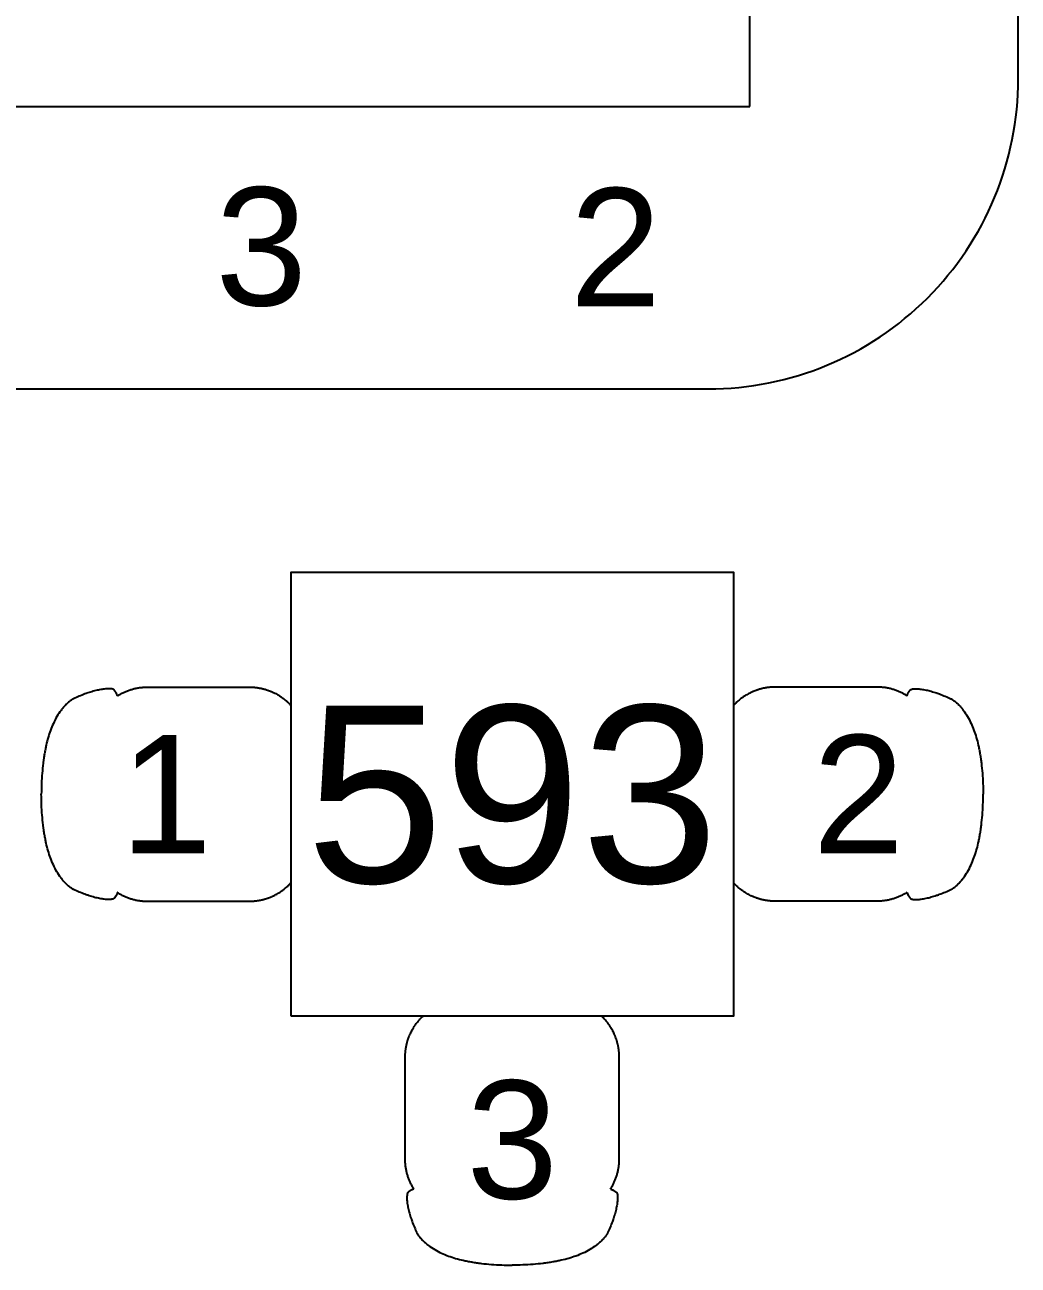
# Model space of a CAD drawing. Header units: inches. Extents: x -7053 to 899, y 8996 to 11069.
# Drawn here: x 177.3 to 244.6, y 10259.8 to 10343.8 of the extents above; entities that cross this region are included whole.
import ezdxf
from ezdxf.enums import TextEntityAlignment as Align

# ---------------------------------------------------------------- set-up
doc = ezdxf.new("R2010")
doc.units = ezdxf.units.IN
doc.header["$LTSCALE"] = 24
doc.header["$MEASUREMENT"] = 0
doc.layers.get('0').update_dxf_attribs({"linetype": 'CONTINUOUS'})
doc.styles.add('BOLD_1_8', font='arial.ttf', dxfattribs={"height": 8})

# ---------------------------------------------------------------- blocks, each defined once
blk = doc.blocks.new('TABLE 16')
for p, q in [((32.181, 19.119, -0.014), (32.178, 49.119, -0.014)), ((-32.148, 19.114, -0.014), (32.181, 19.119, -0.014))]:
    blk.add_line(p, q)
at = {"flags": 128}
blk.add_lwpolyline([(-50.359, 47.056), (-50.359, 21, 0.414214), (-29.359, 0), (29.359, 0, 0.414214), (50.359, 21), (50.359, 47.056)], format="xyb", dxfattribs=at)
at = {"char_height": 8, "attachment_point": 5, "style": 'BOLD_1_8'}
for s, insert in [('3', (-0.913, 9.591, -0.016)), ('2', (23.087, 9.591, -0.016))]:
    blk.add_mtext_dynamic_manual_height_columns(s, width=36.21526, gutter_width=1.25, heights=[0], dxfattribs=dict(at, insert=insert))
at = {"style": 'BOLD_1_8'}
blk.add_attdef('00', text='', height=12, dxfattribs=at).set_placement((0.015, 34.116, 0.002), align=Align.MIDDLE_CENTER)
blk = doc.blocks.new('TABLE 17')
blk.add_lwpolyline([(-15, -30), (15, -30), (15, 0), (-15, 0)], close=True)
for points, knots in [([(-27.059, -7.889), (-27.094, -7.882), (-27.17, -7.872), (-27.288, -7.865), (-27.418, -7.866), (-27.558, -7.875), (-27.709, -7.892), (-27.869, -7.917), (-28.036, -7.949), (-28.209, -7.989), (-28.385, -8.036), (-28.565, -8.089), (-28.701, -8.133), (-28.827, -8.177), (-29.156, -8.295), (-29.462, -8.424), (-29.716, -8.544)], [0, 0, 0, 0, 2.593621, 5.482058, 8.577723, 12.001054, 15.662205, 19.556252, 23.671802, 27.994039, 32.368812, 36.906904, 41.514708, 42.773481, 46.505736, 66.812405, 66.812405, 66.812405, 66.812405]), ([(-26.968, -7.935), (-26.97, -7.933), (-26.975, -7.929), (-26.985, -7.922), (-27.002, -7.91), (-27.019, -7.902), (-27.059, -7.889)], [0, 0, 0, 0, 0.219458, 0.438108, 0.881749, 1.776838, 1.776838, 1.776838, 1.776838]), ([(-26.746, -8.344), (-26.679, -8.302), (-26.541, -8.22), (-26.328, -8.111), (-26.11, -8.016), (-25.888, -7.936), (-25.66, -7.869), (-25.466, -7.825), (-25.31, -7.798), (-25.192, -7.781), (-25.073, -7.767), (-24.951, -7.757), (-24.847, -7.752), (-24.76, -7.75), (-24.69, -7.75), (-24.632, -7.75), (-24.577, -7.75), (-24.536, -7.75), (-24.492, -7.75), (-24.443, -7.75), (-22.393, -7.75), (-20.27, -7.75), (-18.121, -7.75), (-17.973, -7.75), (-17.892, -7.75), (-17.852, -7.75), (-17.814, -7.75), (-17.776, -7.75), (-17.72, -7.751), (-17.662, -7.753), (-17.608, -7.755), (-17.557, -7.758), (-17.493, -7.762), (-17.418, -7.77), (-17.342, -7.778), (-17.267, -7.788), (-17.192, -7.799), (-17.116, -7.813), (-17.041, -7.827), (-16.965, -7.843), (-16.888, -7.862), (-16.811, -7.882), (-16.735, -7.903), (-16.663, -7.925), (-16.59, -7.949), (-16.494, -7.982), (-16.398, -8.019), (-16.302, -8.059), (-16.207, -8.101), (-16.091, -8.157), (-15.953, -8.23), (-15.847, -8.292), (-15.758, -8.347), (-15.664, -8.409), (-15.555, -8.485), (-15.428, -8.583), (-15.306, -8.684), (-15.174, -8.805), (-15.073, -8.906), (-15.016, -8.967), (-15, -8.984)], [0, 0, 0, 0, 5.72563, 11.638342, 17.260894, 22.922401, 28.742922, 34.444488, 37.302031, 40.199141, 43.070322, 45.950302, 49.053334, 50.597395, 52.213287, 54.148835, 54.810842, 56.198377, 57.082182, 57.982873, 59.768639, 205.405174, 211.614238, 215.240558, 216.120377, 217.503019, 218.1197, 218.87376, 220.264619, 222.138923, 223.116007, 224.149054, 225.8389, 227.741458, 229.580904, 231.399916, 233.225706, 235.045462, 237.020929, 238.716762, 240.672175, 242.738864, 244.454546, 246.394975, 248.208372, 250.027817, 253.72258, 255.653916, 257.54021, 261.279137, 264.972737, 268.750306, 270.18791, 272.540295, 276.909178, 279.829807, 284.10991, 288.387997, 292.747109, 294.447191, 294.447191, 294.447191, 294.447191]), ([(26.746, -8.344), (26.679, -8.302), (26.541, -8.22), (26.328, -8.111), (26.11, -8.016), (25.888, -7.936), (25.66, -7.869), (25.466, -7.825), (25.31, -7.798), (25.192, -7.781), (25.073, -7.767), (24.951, -7.757), (24.847, -7.752), (24.76, -7.75), (24.69, -7.75), (24.632, -7.75), (24.577, -7.75), (24.536, -7.75), (24.492, -7.75), (24.443, -7.75), (22.393, -7.75), (20.27, -7.75), (18.121, -7.75), (17.973, -7.75), (17.892, -7.75), (17.852, -7.75), (17.814, -7.75), (17.776, -7.75), (17.72, -7.751), (17.662, -7.753), (17.608, -7.755), (17.557, -7.758), (17.493, -7.762), (17.418, -7.77), (17.342, -7.778), (17.267, -7.788), (17.192, -7.799), (17.116, -7.813), (17.041, -7.827), (16.965, -7.843), (16.888, -7.862), (16.811, -7.882), (16.735, -7.903), (16.663, -7.925), (16.59, -7.949), (16.494, -7.982), (16.398, -8.019), (16.302, -8.059), (16.207, -8.101), (16.091, -8.157), (15.953, -8.23), (15.847, -8.292), (15.758, -8.347), (15.664, -8.409), (15.555, -8.485), (15.428, -8.583), (15.306, -8.684), (15.174, -8.805), (15.073, -8.906), (15.016, -8.967), (15, -8.984)], [0, 0, 0, 0, 5.72563, 11.638342, 17.260894, 22.922401, 28.742922, 34.444488, 37.302031, 40.199141, 43.070322, 45.950302, 49.053334, 50.597395, 52.213287, 54.148835, 54.810842, 56.198377, 57.082182, 57.982873, 59.768639, 205.405174, 211.614238, 215.240558, 216.120377, 217.503019, 218.1197, 218.87376, 220.264619, 222.138923, 223.116007, 224.149054, 225.8389, 227.741458, 229.580904, 231.399916, 233.225706, 235.045462, 237.020929, 238.716762, 240.672175, 242.738864, 244.454546, 246.394975, 248.208372, 250.027817, 253.72258, 255.653916, 257.54021, 261.279137, 264.972737, 268.750306, 270.18791, 272.540295, 276.909178, 279.829807, 284.10991, 288.387997, 292.747109, 294.447197, 294.447197, 294.447197, 294.447197]), ([(26.968, -7.935), (26.97, -7.933), (26.975, -7.929), (26.985, -7.922), (27.002, -7.91), (27.019, -7.902), (27.059, -7.889)], [0, 0, 0, 0, 0.219458, 0.438108, 0.881749, 1.776838, 1.776838, 1.776838, 1.776838]), ([(27.059, -7.889), (27.094, -7.882), (27.17, -7.872), (27.288, -7.865), (27.418, -7.866), (27.558, -7.875), (27.709, -7.892), (27.869, -7.917), (28.036, -7.949), (28.209, -7.989), (28.385, -8.036), (28.565, -8.089), (28.701, -8.133), (28.827, -8.177), (29.156, -8.295), (29.462, -8.424), (29.716, -8.544)], [0, 0, 0, 0, 2.593621, 5.482058, 8.577723, 12.001054, 15.662205, 19.556252, 23.671802, 27.994039, 32.368812, 36.906904, 41.514708, 42.773481, 46.505736, 66.812405, 66.812405, 66.812405, 66.812405]), ([(-29.936, -8.681), (-29.962, -8.701), (-30.015, -8.743), (-30.121, -8.835), (-30.255, -8.965), (-30.411, -9.138), (-30.615, -9.394), (-30.849, -9.749), (-31.009, -10.053), (-31.082, -10.212)], [0, 0, 0, 0, 2.359778, 4.869377, 10.191424, 15.845352, 21.732083, 33.881843, 46.544574, 46.544574, 46.544574, 46.544574]), ([(-29.788, -8.583), (-29.794, -8.586), (-29.806, -8.593), (-29.83, -8.608), (-29.874, -8.636), (-29.911, -8.663), (-29.936, -8.681)], [0, 0, 0, 0, 0.487428, 0.991917, 2.054704, 4.283476, 4.283476, 4.283476, 4.283476]), ([(29.788, -8.583), (29.794, -8.586), (29.806, -8.593), (29.83, -8.608), (29.874, -8.636), (29.911, -8.663), (29.936, -8.681)], [0, 0, 0, 0, 0.487428, 0.991917, 2.054704, 4.283476, 4.283476, 4.283476, 4.283476]), ([(29.936, -8.681), (29.962, -8.701), (30.015, -8.743), (30.121, -8.835), (30.255, -8.965), (30.411, -9.138), (30.615, -9.394), (30.849, -9.749), (31.009, -10.053), (31.082, -10.212)], [0, 0, 0, 0, 2.359778, 4.869377, 10.191424, 15.845352, 21.732083, 33.881843, 46.544574, 46.544574, 46.544574, 46.544574]), ([(-31.082, -10.212), (-31.152, -10.366), (-31.281, -10.679), (-31.442, -11.168), (-31.55, -11.597), (-31.626, -11.965), (-31.682, -12.268), (-31.731, -12.585), (-31.791, -13.026), (-31.847, -13.592), (-31.887, -14.289), (-31.896, -14.761), (-31.896, -15)], [0, 0, 0, 0, 12.267602, 24.417309, 37.247949, 44.247945, 51.636574, 59.5443, 67.46083, 83.821821, 100.712162, 117.971932, 117.971932, 117.971932, 117.971932]), ([(-31.082, -10.212), (-31.082, -10.212), (-31.083, -10.214), (-31.082, -10.215), (-31.081, -10.217)], [5.5469019, 5.5469019, 5.5469019, 5.5469019, 5.6323646, 6.2805064, 6.2805064, 6.2805064, 6.2805064]), ([(31.082, -10.212), (31.082, -10.212), (31.083, -10.214), (31.082, -10.215), (31.081, -10.217)], [5.5469019, 5.5469019, 5.5469019, 5.5469019, 5.6323646, 6.2805064, 6.2805064, 6.2805064, 6.2805064]), ([(31.082, -10.212), (31.152, -10.366), (31.281, -10.679), (31.442, -11.168), (31.55, -11.597), (31.626, -11.965), (31.682, -12.268), (31.731, -12.585), (31.791, -13.026), (31.847, -13.592), (31.887, -14.289), (31.896, -14.761), (31.896, -15)], [0, 0, 0, 0, 12.267602, 24.417309, 37.247949, 44.247945, 51.636574, 59.5443, 67.46083, 83.821821, 100.712162, 117.971932, 117.971932, 117.971932, 117.971932]), ([(-31.082, -19.788), (-31.152, -19.634), (-31.281, -19.321), (-31.442, -18.832), (-31.55, -18.403), (-31.626, -18.035), (-31.682, -17.732), (-31.731, -17.415), (-31.791, -16.974), (-31.847, -16.408), (-31.887, -15.711), (-31.896, -15.239), (-31.896, -15)], [0, 0, 0, 0, 12.267602, 24.417309, 37.247949, 44.247945, 51.636574, 59.5443, 67.46083, 83.821821, 100.712162, 117.971932, 117.971932, 117.971932, 117.971932]), ([(31.082, -19.788), (31.152, -19.634), (31.281, -19.321), (31.442, -18.832), (31.55, -18.403), (31.626, -18.035), (31.682, -17.732), (31.731, -17.415), (31.791, -16.974), (31.847, -16.408), (31.887, -15.711), (31.896, -15.239), (31.896, -15)], [0, 0, 0, 0, 12.267602, 24.417309, 37.247949, 44.247945, 51.636574, 59.5443, 67.46083, 83.821821, 100.712162, 117.971932, 117.971932, 117.971932, 117.971932]), ([(-31.082, -19.788), (-31.082, -19.788), (-31.083, -19.786), (-31.082, -19.785), (-31.081, -19.783)], [5.5469019, 5.5469019, 5.5469019, 5.5469019, 5.6323646, 6.2805064, 6.2805064, 6.2805064, 6.2805064]), ([(-29.936, -21.319), (-29.962, -21.299), (-30.015, -21.257), (-30.121, -21.165), (-30.255, -21.035), (-30.411, -20.862), (-30.615, -20.606), (-30.849, -20.251), (-31.009, -19.947), (-31.082, -19.788)], [0, 0, 0, 0, 2.359778, 4.869377, 10.191424, 15.845352, 21.732083, 33.881843, 46.544574, 46.544574, 46.544574, 46.544574]), ([(29.936, -21.319), (29.962, -21.299), (30.015, -21.257), (30.121, -21.165), (30.255, -21.035), (30.411, -20.862), (30.615, -20.606), (30.849, -20.251), (31.009, -19.947), (31.082, -19.788)], [0, 0, 0, 0, 2.359778, 4.869377, 10.191424, 15.845352, 21.732083, 33.881843, 46.544574, 46.544574, 46.544574, 46.544574]), ([(31.082, -19.788), (31.082, -19.788), (31.083, -19.786), (31.082, -19.785), (31.081, -19.783)], [5.5469019, 5.5469019, 5.5469019, 5.5469019, 5.6323646, 6.2805064, 6.2805064, 6.2805064, 6.2805064]), ([(-29.788, -21.417), (-29.794, -21.414), (-29.806, -21.407), (-29.83, -21.392), (-29.874, -21.364), (-29.911, -21.337), (-29.936, -21.319)], [0, 0, 0, 0, 0.487428, 0.991917, 2.054704, 4.283476, 4.283476, 4.283476, 4.283476]), ([(-27.059, -22.111), (-27.094, -22.118), (-27.17, -22.128), (-27.288, -22.135), (-27.418, -22.134), (-27.558, -22.125), (-27.709, -22.108), (-27.869, -22.083), (-28.036, -22.051), (-28.209, -22.011), (-28.385, -21.964), (-28.565, -21.911), (-28.701, -21.867), (-28.827, -21.823), (-29.156, -21.705), (-29.462, -21.576), (-29.716, -21.456)], [0, 0, 0, 0, 2.593621, 5.482058, 8.577723, 12.001054, 15.662205, 19.556252, 23.671802, 27.994039, 32.368812, 36.906904, 41.514708, 42.773481, 46.505736, 66.812405, 66.812405, 66.812405, 66.812405]), ([(-26.746, -21.656), (-26.679, -21.698), (-26.541, -21.78), (-26.328, -21.889), (-26.11, -21.984), (-25.888, -22.064), (-25.66, -22.131), (-25.466, -22.175), (-25.31, -22.202), (-25.192, -22.219), (-25.073, -22.233), (-24.951, -22.243), (-24.847, -22.248), (-24.76, -22.25), (-24.69, -22.25), (-24.632, -22.25), (-24.577, -22.25), (-24.536, -22.25), (-24.492, -22.25), (-24.443, -22.25), (-22.393, -22.25), (-20.27, -22.25), (-18.121, -22.25), (-17.973, -22.25), (-17.892, -22.25), (-17.852, -22.25), (-17.814, -22.25), (-17.776, -22.25), (-17.72, -22.249), (-17.662, -22.247), (-17.608, -22.245), (-17.557, -22.242), (-17.493, -22.238), (-17.418, -22.23), (-17.342, -22.222), (-17.267, -22.212), (-17.192, -22.201), (-17.116, -22.187), (-17.041, -22.173), (-16.965, -22.157), (-16.888, -22.138), (-16.811, -22.118), (-16.735, -22.097), (-16.663, -22.075), (-16.59, -22.051), (-16.494, -22.018), (-16.398, -21.981), (-16.302, -21.941), (-16.207, -21.899), (-16.091, -21.843), (-15.953, -21.77), (-15.847, -21.708), (-15.758, -21.653), (-15.664, -21.591), (-15.555, -21.515), (-15.428, -21.417), (-15.306, -21.316), (-15.174, -21.195), (-15.073, -21.094), (-15.016, -21.033), (-15, -21.016)], [0, 0, 0, 0, 5.72563, 11.638342, 17.260894, 22.922401, 28.742922, 34.444488, 37.302031, 40.199141, 43.070322, 45.950302, 49.053334, 50.597395, 52.213287, 54.148835, 54.810842, 56.198377, 57.082182, 57.982873, 59.768639, 205.405174, 211.614238, 215.240558, 216.120377, 217.503019, 218.1197, 218.87376, 220.264619, 222.138923, 223.116007, 224.149054, 225.8389, 227.741458, 229.580904, 231.399916, 233.225706, 235.045462, 237.020929, 238.716762, 240.672175, 242.738864, 244.454546, 246.394975, 248.208372, 250.027817, 253.72258, 255.653916, 257.54021, 261.279137, 264.972737, 268.750306, 270.18791, 272.540295, 276.909178, 279.829807, 284.10991, 288.387997, 292.747109, 294.447197, 294.447197, 294.447197, 294.447197]), ([(26.746, -21.656), (26.679, -21.698), (26.541, -21.78), (26.328, -21.889), (26.11, -21.984), (25.888, -22.064), (25.66, -22.131), (25.466, -22.175), (25.31, -22.202), (25.192, -22.219), (25.073, -22.233), (24.951, -22.243), (24.847, -22.248), (24.76, -22.25), (24.69, -22.25), (24.632, -22.25), (24.577, -22.25), (24.536, -22.25), (24.492, -22.25), (24.443, -22.25), (22.393, -22.25), (20.27, -22.25), (18.121, -22.25), (17.973, -22.25), (17.892, -22.25), (17.852, -22.25), (17.814, -22.25), (17.776, -22.25), (17.72, -22.249), (17.662, -22.247), (17.608, -22.245), (17.557, -22.242), (17.493, -22.238), (17.418, -22.23), (17.342, -22.222), (17.267, -22.212), (17.192, -22.201), (17.116, -22.187), (17.041, -22.173), (16.965, -22.157), (16.888, -22.138), (16.811, -22.118), (16.735, -22.097), (16.663, -22.075), (16.59, -22.051), (16.494, -22.018), (16.398, -21.981), (16.302, -21.941), (16.207, -21.899), (16.091, -21.843), (15.953, -21.77), (15.847, -21.708), (15.758, -21.653), (15.664, -21.591), (15.555, -21.515), (15.428, -21.417), (15.306, -21.316), (15.174, -21.195), (15.073, -21.094), (15.016, -21.033), (15, -21.016)], [0, 0, 0, 0, 5.72563, 11.638342, 17.260894, 22.922401, 28.742922, 34.444488, 37.302031, 40.199141, 43.070322, 45.950302, 49.053334, 50.597395, 52.213287, 54.148835, 54.810842, 56.198377, 57.082182, 57.982873, 59.768639, 205.405174, 211.614238, 215.240558, 216.120377, 217.503019, 218.1197, 218.87376, 220.264619, 222.138923, 223.116007, 224.149054, 225.8389, 227.741458, 229.580904, 231.399916, 233.225706, 235.045462, 237.020929, 238.716762, 240.672175, 242.738864, 244.454546, 246.394975, 248.208372, 250.027817, 253.72258, 255.653916, 257.54021, 261.279137, 264.972737, 268.750306, 270.18791, 272.540295, 276.909178, 279.829807, 284.10991, 288.387997, 292.747109, 294.447191, 294.447191, 294.447191, 294.447191]), ([(27.059, -22.111), (27.094, -22.118), (27.17, -22.128), (27.288, -22.135), (27.418, -22.134), (27.558, -22.125), (27.709, -22.108), (27.869, -22.083), (28.036, -22.051), (28.209, -22.011), (28.385, -21.964), (28.565, -21.911), (28.701, -21.867), (28.827, -21.823), (29.156, -21.705), (29.462, -21.576), (29.716, -21.456)], [0, 0, 0, 0, 2.593621, 5.482058, 8.577723, 12.001054, 15.662205, 19.556252, 23.671802, 27.994039, 32.368812, 36.906904, 41.514708, 42.773481, 46.505736, 66.812405, 66.812405, 66.812405, 66.812405]), ([(29.788, -21.417), (29.794, -21.414), (29.806, -21.407), (29.83, -21.392), (29.874, -21.364), (29.911, -21.337), (29.936, -21.319)], [0, 0, 0, 0, 0.487428, 0.991917, 2.054704, 4.283476, 4.283476, 4.283476, 4.283476]), ([(-26.968, -22.065), (-26.97, -22.067), (-26.975, -22.071), (-26.985, -22.078), (-27.002, -22.09), (-27.019, -22.098), (-27.059, -22.111)], [0, 0, 0, 0, 0.219458, 0.438108, 0.881749, 1.776838, 1.776838, 1.776838, 1.776838]), ([(26.968, -22.065), (26.97, -22.067), (26.975, -22.071), (26.985, -22.078), (27.002, -22.09), (27.019, -22.098), (27.059, -22.111)], [0, 0, 0, 0, 0.219458, 0.438108, 0.881749, 1.776838, 1.776838, 1.776838, 1.776838]), ([(-6.656, -41.746), (-6.698, -41.679), (-6.78, -41.541), (-6.889, -41.328), (-6.984, -41.11), (-7.064, -40.888), (-7.131, -40.66), (-7.175, -40.466), (-7.202, -40.31), (-7.219, -40.192), (-7.233, -40.073), (-7.243, -39.951), (-7.248, -39.847), (-7.25, -39.76), (-7.25, -39.69), (-7.25, -39.632), (-7.25, -39.577), (-7.25, -39.536), (-7.25, -39.492), (-7.25, -39.443), (-7.25, -37.393), (-7.25, -35.27), (-7.25, -33.121), (-7.25, -32.973), (-7.25, -32.892), (-7.25, -32.852), (-7.25, -32.814), (-7.25, -32.776), (-7.249, -32.72), (-7.247, -32.662), (-7.245, -32.608), (-7.242, -32.557), (-7.238, -32.493), (-7.23, -32.418), (-7.222, -32.342), (-7.212, -32.267), (-7.201, -32.192), (-7.187, -32.116), (-7.173, -32.041), (-7.157, -31.965), (-7.138, -31.888), (-7.118, -31.811), (-7.097, -31.735), (-7.075, -31.663), (-7.051, -31.59), (-7.018, -31.494), (-6.981, -31.398), (-6.941, -31.302), (-6.899, -31.207), (-6.843, -31.091), (-6.77, -30.953), (-6.708, -30.847), (-6.653, -30.758), (-6.591, -30.664), (-6.515, -30.555), (-6.417, -30.428), (-6.316, -30.306), (-6.195, -30.174), (-6.094, -30.073), (-6.033, -30.016), (-6.016, -30)], [0, 0, 0, 0, 5.72563, 11.638342, 17.260894, 22.922401, 28.742922, 34.444488, 37.302031, 40.199141, 43.070322, 45.950302, 49.053334, 50.597395, 52.213287, 54.148835, 54.810842, 56.198377, 57.082182, 57.982873, 59.768639, 205.405174, 211.614238, 215.240558, 216.120377, 217.503019, 218.1197, 218.87376, 220.264619, 222.138923, 223.116007, 224.149054, 225.8389, 227.741458, 229.580904, 231.399916, 233.225706, 235.045462, 237.020929, 238.716762, 240.672175, 242.738864, 244.454546, 246.394975, 248.208372, 250.027817, 253.72258, 255.653916, 257.54021, 261.279137, 264.972737, 268.750306, 270.18791, 272.540295, 276.909178, 279.829807, 284.10991, 288.387997, 292.747109, 294.447191, 294.447191, 294.447191, 294.447191]), ([(6.656, -41.746), (6.698, -41.679), (6.78, -41.541), (6.889, -41.328), (6.984, -41.11), (7.064, -40.888), (7.131, -40.66), (7.175, -40.466), (7.202, -40.31), (7.219, -40.192), (7.233, -40.073), (7.243, -39.951), (7.248, -39.847), (7.25, -39.76), (7.25, -39.69), (7.25, -39.632), (7.25, -39.577), (7.25, -39.536), (7.25, -39.492), (7.25, -39.443), (7.25, -37.393), (7.25, -35.27), (7.25, -33.121), (7.25, -32.973), (7.25, -32.892), (7.25, -32.852), (7.25, -32.814), (7.25, -32.776), (7.249, -32.72), (7.247, -32.662), (7.245, -32.608), (7.242, -32.557), (7.238, -32.493), (7.23, -32.418), (7.222, -32.342), (7.212, -32.267), (7.201, -32.192), (7.187, -32.116), (7.173, -32.041), (7.157, -31.965), (7.138, -31.888), (7.118, -31.811), (7.097, -31.735), (7.075, -31.663), (7.051, -31.59), (7.018, -31.494), (6.981, -31.398), (6.941, -31.302), (6.899, -31.207), (6.843, -31.091), (6.77, -30.953), (6.708, -30.847), (6.653, -30.758), (6.591, -30.664), (6.515, -30.555), (6.417, -30.428), (6.316, -30.306), (6.195, -30.174), (6.094, -30.073), (6.033, -30.016), (6.016, -30)], [0, 0, 0, 0, 5.72563, 11.638342, 17.260894, 22.922401, 28.742922, 34.444488, 37.302031, 40.199141, 43.070322, 45.950302, 49.053334, 50.597395, 52.213287, 54.148835, 54.810842, 56.198377, 57.082182, 57.982873, 59.768639, 205.405174, 211.614238, 215.240558, 216.120377, 217.503019, 218.1197, 218.87376, 220.264619, 222.138923, 223.116007, 224.149054, 225.8389, 227.741458, 229.580904, 231.399916, 233.225706, 235.045462, 237.020929, 238.716762, 240.672175, 242.738864, 244.454546, 246.394975, 248.208372, 250.027817, 253.72258, 255.653916, 257.54021, 261.279137, 264.972737, 268.750306, 270.18791, 272.540295, 276.909178, 279.829807, 284.10991, 288.387997, 292.747109, 294.447197, 294.447197, 294.447197, 294.447197]), ([(-7.065, -41.968), (-7.067, -41.97), (-7.071, -41.975), (-7.078, -41.985), (-7.09, -42.002), (-7.098, -42.019), (-7.111, -42.059)], [0, 0, 0, 0, 0.219458, 0.438108, 0.881749, 1.776838, 1.776838, 1.776838, 1.776838]), ([(7.065, -41.968), (7.067, -41.97), (7.071, -41.975), (7.078, -41.985), (7.09, -42.002), (7.098, -42.019), (7.111, -42.059)], [0, 0, 0, 0, 0.219458, 0.438108, 0.881749, 1.776838, 1.776838, 1.776838, 1.776838]), ([(-7.111, -42.059), (-7.118, -42.094), (-7.128, -42.17), (-7.135, -42.288), (-7.134, -42.418), (-7.125, -42.558), (-7.108, -42.709), (-7.083, -42.869), (-7.051, -43.036), (-7.011, -43.209), (-6.964, -43.385), (-6.911, -43.565), (-6.867, -43.701), (-6.823, -43.827), (-6.705, -44.156), (-6.576, -44.462), (-6.456, -44.716)], [0, 0, 0, 0, 2.593621, 5.482058, 8.577723, 12.001054, 15.662205, 19.556252, 23.671802, 27.994039, 32.368812, 36.906904, 41.514708, 42.773481, 46.505736, 66.812405, 66.812405, 66.812405, 66.812405]), ([(7.111, -42.059), (7.118, -42.094), (7.128, -42.17), (7.135, -42.288), (7.134, -42.418), (7.125, -42.558), (7.108, -42.709), (7.083, -42.869), (7.051, -43.036), (7.011, -43.209), (6.964, -43.385), (6.911, -43.565), (6.867, -43.701), (6.823, -43.827), (6.705, -44.156), (6.576, -44.462), (6.456, -44.716)], [0, 0, 0, 0, 2.593621, 5.482058, 8.577723, 12.001054, 15.662205, 19.556252, 23.671802, 27.994039, 32.368812, 36.906904, 41.514708, 42.773481, 46.505736, 66.812405, 66.812405, 66.812405, 66.812405]), ([(-6.417, -44.788), (-6.414, -44.794), (-6.407, -44.806), (-6.392, -44.83), (-6.364, -44.874), (-6.337, -44.911), (-6.319, -44.936)], [0, 0, 0, 0, 0.487428, 0.991917, 2.054704, 4.283476, 4.283476, 4.283476, 4.283476]), ([(-6.319, -44.936), (-6.299, -44.962), (-6.257, -45.015), (-6.165, -45.121), (-6.035, -45.255), (-5.862, -45.411), (-5.606, -45.615), (-5.251, -45.849), (-4.947, -46.009), (-4.788, -46.082)], [0, 0, 0, 0, 2.359778, 4.869377, 10.191424, 15.845352, 21.732083, 33.881843, 46.544574, 46.544574, 46.544574, 46.544574]), ([(6.319, -44.936), (6.299, -44.962), (6.257, -45.015), (6.165, -45.121), (6.035, -45.255), (5.862, -45.411), (5.606, -45.615), (5.251, -45.849), (4.947, -46.009), (4.788, -46.082)], [0, 0, 0, 0, 2.359778, 4.869377, 10.191424, 15.845352, 21.732083, 33.881843, 46.544574, 46.544574, 46.544574, 46.544574]), ([(6.417, -44.788), (6.414, -44.794), (6.407, -44.806), (6.392, -44.83), (6.364, -44.874), (6.337, -44.911), (6.319, -44.936)], [0, 0, 0, 0, 0.487428, 0.991917, 2.054704, 4.283476, 4.283476, 4.283476, 4.283476]), ([(-4.788, -46.082), (-4.788, -46.082), (-4.786, -46.083), (-4.785, -46.082), (-4.783, -46.081)], [5.5469019, 5.5469019, 5.5469019, 5.5469019, 5.6323646, 6.2805064, 6.2805064, 6.2805064, 6.2805064]), ([(-4.788, -46.082), (-4.634, -46.152), (-4.321, -46.281), (-3.832, -46.442), (-3.403, -46.55), (-3.035, -46.626), (-2.732, -46.682), (-2.415, -46.731), (-1.974, -46.791), (-1.408, -46.847), (-0.711, -46.887), (-0.239, -46.896), (0, -46.896)], [0, 0, 0, 0, 12.267602, 24.417309, 37.247949, 44.247945, 51.636574, 59.5443, 67.46083, 83.821821, 100.712162, 117.971932, 117.971932, 117.971932, 117.971932]), ([(4.788, -46.082), (4.634, -46.152), (4.321, -46.281), (3.832, -46.442), (3.403, -46.55), (3.035, -46.626), (2.732, -46.682), (2.415, -46.731), (1.974, -46.791), (1.408, -46.847), (0.711, -46.887), (0.239, -46.896), (0, -46.896)], [0, 0, 0, 0, 12.267602, 24.417309, 37.247949, 44.247945, 51.636574, 59.5443, 67.46083, 83.821821, 100.712162, 117.971932, 117.971932, 117.971932, 117.971932]), ([(4.788, -46.082), (4.788, -46.082), (4.786, -46.083), (4.785, -46.082), (4.783, -46.081)], [5.5469019, 5.5469019, 5.5469019, 5.5469019, 5.6323646, 6.2805064, 6.2805064, 6.2805064, 6.2805064])]:
    blk.add_open_spline(points, degree=3, knots=knots)
for points, weights in [([(-26.942, -7.966), (-26.953, -7.949), (-26.968, -7.935)], [1, 0.993407673287, 1]), ([(-26.833, -8.127), (-26.888, -8.047), (-26.942, -7.966)], [1, 0.999999986134, 1]), ([(-26.746, -8.344), (-26.794, -8.186), (-26.833, -8.128)], [1, 0.992461126439, 1]), ([(26.746, -8.344), (26.794, -8.186), (26.833, -8.128)], [1, 0.992461126439, 1]), ([(26.833, -8.127), (26.888, -8.047), (26.942, -7.966)], [1, 0.999999986134, 1]), ([(26.942, -7.966), (26.953, -7.949), (26.968, -7.935)], [1, 0.993407673287, 1]), ([(-29.736, -8.554), (-29.761, -8.567), (-29.784, -8.581)], [1, 0.999750699826, 1]), ([(-29.717, -8.545), (-29.727, -8.549), (-29.736, -8.554)], [1, 0.999906532277, 1]), ([(29.717, -8.545), (29.727, -8.549), (29.736, -8.554)], [1, 0.999906532277, 1]), ([(29.736, -8.554), (29.761, -8.567), (29.784, -8.581)], [1, 0.999750699826, 1]), ([(-29.736, -21.446), (-29.761, -21.433), (-29.784, -21.419)], [1, 0.999750699826, 1]), ([(-29.717, -21.455), (-29.727, -21.451), (-29.736, -21.446)], [1, 0.999906532277, 1]), ([(-26.746, -21.656), (-26.794, -21.814), (-26.833, -21.872)], [1, 0.992461126439, 1]), ([(26.746, -21.656), (26.794, -21.814), (26.833, -21.872)], [1, 0.992461126439, 1]), ([(29.717, -21.455), (29.727, -21.451), (29.736, -21.446)], [1, 0.999906532277, 1]), ([(29.736, -21.446), (29.761, -21.433), (29.784, -21.419)], [1, 0.999750699826, 1]), ([(-26.942, -22.034), (-26.953, -22.051), (-26.968, -22.065)], [1, 0.993407673287, 1]), ([(-26.833, -21.873), (-26.888, -21.953), (-26.942, -22.034)], [1, 0.999999986134, 1]), ([(26.833, -21.873), (26.888, -21.953), (26.942, -22.034)], [1, 0.999999986134, 1]), ([(26.942, -22.034), (26.953, -22.051), (26.968, -22.065)], [1, 0.993407673287, 1]), ([(-7.034, -41.942), (-7.051, -41.953), (-7.065, -41.968)], [1, 0.993407673287, 1]), ([(-6.873, -41.833), (-6.953, -41.888), (-7.034, -41.942)], [1, 0.999999986134, 1]), ([(-6.656, -41.746), (-6.814, -41.794), (-6.872, -41.833)], [1, 0.992461126439, 1]), ([(6.656, -41.746), (6.814, -41.794), (6.872, -41.833)], [1, 0.992461126439, 1]), ([(6.873, -41.833), (6.953, -41.888), (7.034, -41.942)], [1, 0.999999986134, 1]), ([(7.034, -41.942), (7.051, -41.953), (7.065, -41.968)], [1, 0.993407673287, 1]), ([(-6.455, -44.717), (-6.451, -44.727), (-6.446, -44.736)], [1, 0.999906532277, 1]), ([(-6.446, -44.736), (-6.433, -44.761), (-6.419, -44.784)], [1, 0.999750699826, 1]), ([(6.446, -44.736), (6.433, -44.761), (6.419, -44.784)], [1, 0.999750699826, 1]), ([(6.455, -44.717), (6.451, -44.727), (6.446, -44.736)], [1, 0.999906532277, 1])]:
    blk.add_rational_spline(points, weights, degree=2)
at = {"char_height": 8, "attachment_point": 5, "style": 'BOLD_1_8'}
for s, insert in [('2', (23.448, -15)), ('1', (-23.448, -15)), ('3', (0, -38.448))]:
    blk.add_mtext_dynamic_manual_height_columns(s, width=36.21526, gutter_width=1.25, heights=[0], dxfattribs=dict(at, insert=insert))
at = {"style": 'BOLD_1_8'}
blk.add_attdef('00', text='', height=12, dxfattribs=at).set_placement((0, -15, 0.019), align=Align.MIDDLE_CENTER)

msp = doc.modelspace()

# ---------------------------------------------------------------- block references
at = {"linetype": 'Continuous'}
msp.add_blockref('TABLE 16', (194.23, 10319.117), dxfattribs=at)
msp.add_blockref('TABLE 17', (210.318, 10306.676, -0.018), dxfattribs=at).add_auto_attribs({'00': '593'})

doc.saveas('drawing.dxf')
